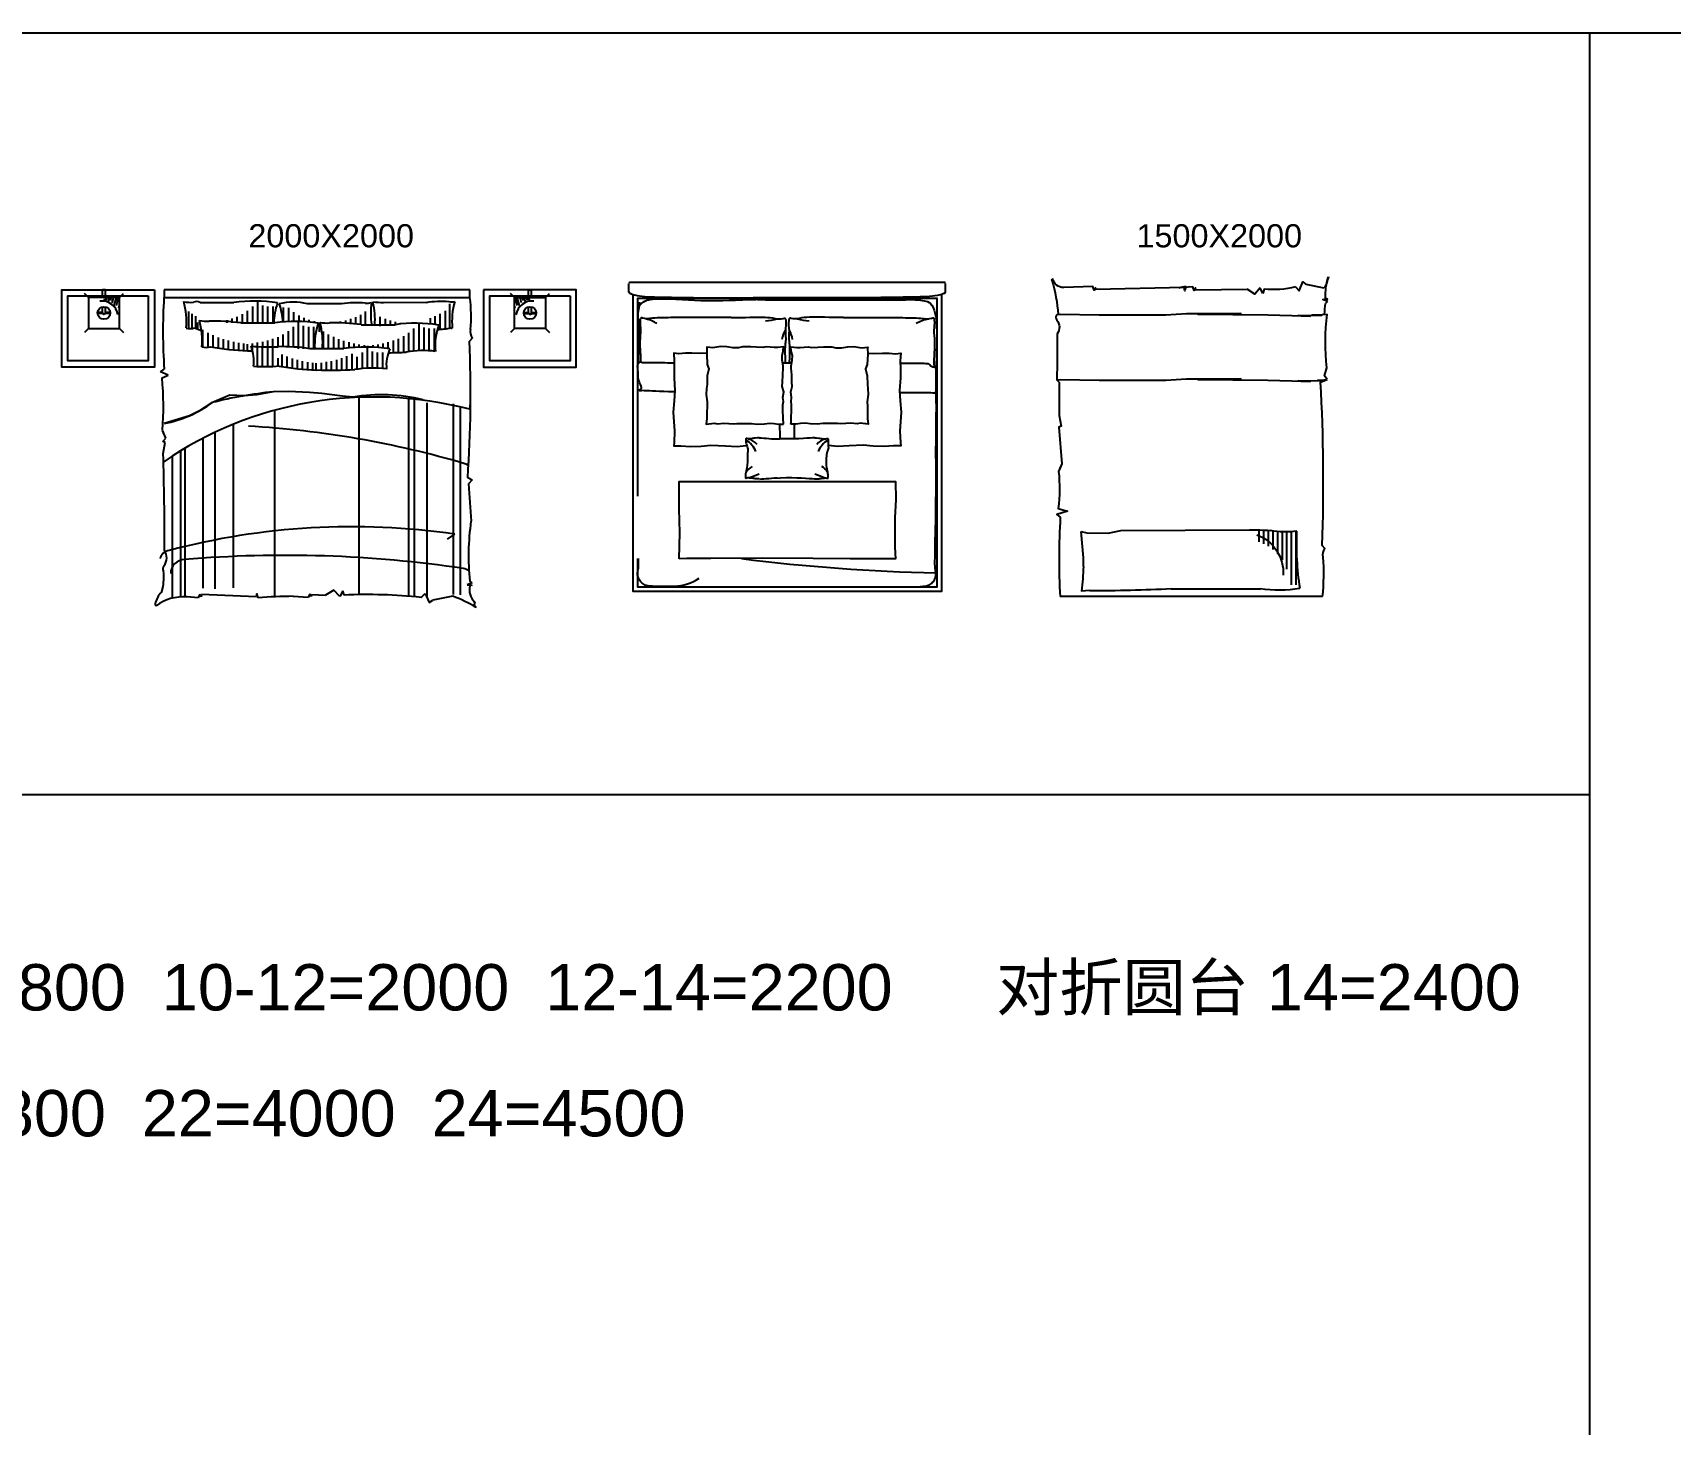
# Model space of a CAD drawing. Header units: millimetres. Extents: x 14385 to 129787, y 107826 to 186798.
# Drawn here: x 70293 to 80893, y 175752 to 184762 of the extents above; entities that cross this region are included whole.
import ezdxf

# ---------------------------------------------------------------- set-up
doc = ezdxf.new("R2010")
doc.units = ezdxf.units.MM
doc.header["$LTSCALE"] = 1000
doc.set_wipeout_variables(frame=1)
doc.linetypes.add('CENTER2', pattern=[28.575, 19.05, -3.175, 3.175, -3.175])
doc.layers.add('FF-FURN', color=51, linetype='Continuous')
doc.layers.add('TEXT', color=50, linetype='Continuous')
doc.styles.add('ar', font='arial.ttf')

# ---------------------------------------------------------------- blocks, each defined once
blk = doc.blocks.new('A$C062615E4')
for p, q in [((-1388, -50, 0), (-1388, 0, 0)), ((-1369, 0, 0), (-1388, 0, 0)), ((-1369, -50, 0), (-1369, 0, 0)), ((990, 0), (-990, 0)), ((-990, 0), (-990, -50)), ((990, -50), (990, 0)), ((1369, -50, 0), (1369, 0, 0)), ((1369, 0, 0), (1388, 0, 0)), ((1388, -50, 0), (1388, 0, 0)), ((-990, -50), (990, -50)), ((-1388, -150, 0), (-1388, -110, 0)), ((-1369, -150, 0), (-1369, -110, 0)), ((1369, -150, 0), (1369, -110, 0)), ((1388, -150, 0), (1388, -110, 0)), ((1006, -312), (987, -332)), ((-1013, -531), (-988, -514)), ((-963, -553), (-1013, -531)), ((-1002, -571), (-963, -553)), ((-978, -961), (-1000, -910)), ((-998, -983), (-978, -961)), ((-982, -989), (-998, -983)), ((-995, -1059), (-982, -989)), ((976, -1216), (1004, -1230)), ((1004, -1230), (982, -1256)), ((982, -1256), (998, -1499)), ((1005, -1897), (972, -1910)), ((1005, -1897), (990, -1886)), ((-768, -1995), (-841, -1989)), ((-759, -1970), (-768, -1995)), ((-750, -1987), (-759, -1970)), ((-747, -1974), (-750, -1987)), ((-394, -1988), (-747, -1974)), ((-390, -1966), (-394, -1988)), ((-381, -1995), (-390, -1966)), ((-56, -1993), (-154, -1985)), ((-47, -1969), (-56, -1993)), ((-38, -1985), (-47, -1969)), ((-35, -1973), (-38, -1985)), ((-35, -1973), (55, -1977)), ((110, -1945), (55, -1977)), ((148, -1986), (110, -1945)), ((167, -1949), (148, -1986)), ((176, -1977), (167, -1949)), ((674, -1992), (700, -1967)), ((700, -1967), (726, -2025)), ((726, -2025), (751, -2009)), ((879, -1984), (751, -2009)), ((972, -1910), (1005, -1913)), ((1005, -1913), (990, -1917)), ((1005, -1913), (1005, -1913)), ((1021, -2021), (1017, -2042)), ((1017, -2042), (1031, -2057))]:
    blk.add_line(p, q)
at = {"color": 8, "linetype": 'CENTER2'}
for p, q in [((-1479, -50, 0), (-1505, -24, 0)), ((-1279, -50, 0), (-1252, -24, 0)), ((1279, -50, 0), (1252, -24, 0)), ((1479, -50, 0), (1505, -24, 0)), ((-1388, -146, 0), (-1419, -146, 0)), ((-1387, -154, 0), (-1419, -154, 0)), ((-1338, -154, 0), (-1370, -154, 0)), ((-1338, -146, 0), (-1369, -146, 0)), ((1338, -146, 0), (1369, -146, 0)), ((1338, -154, 0), (1370, -154, 0)), ((1387, -154, 0), (1419, -154, 0)), ((1388, -146, 0), (1419, -146, 0)), ((-1479, -250, 0), (-1505, -276, 0)), ((-1279, -250, 0), (-1252, -276, 0)), ((1279, -250, 0), (1252, -276, 0)), ((1479, -250, 0), (1505, -276, 0))]:
    blk.add_line(p, q, dxfattribs=at)
at = {"color": 59, "linetype": 'Continuous'}
for p, q in [((-1378, -73, 0), (-1373, -57, 0)), ((-1367, -63, 0), (-1364, -50, 0)), ((-1362, -68, 0), (-1357, -50, 0)), ((-1350, -78, 0), (-1342, -50, 0)), ((-1337, -70, 0), (-1331, -50, 0)), ((-1325, -85, 0), (-1315, -50, 0)), ((-1312, -101, 0), (-1297, -50, 0)), ((-1298, -102, 0), (-1284, -50, 0)), ((-1283, -119, 0), (-1279, -104, 0)), ((-383, -214), (-383, -70)), ((-350, -214), (-350, -101)), ((861, -249), (861, -90)), ((1283, -119, 0), (1279, -104, 0)), ((1298, -102, 0), (1284, -50, 0)), ((1312, -101, 0), (1297, -50, 0)), ((1325, -85, 0), (1315, -50, 0)), ((1337, -70, 0), (1331, -50, 0)), ((1350, -78, 0), (1342, -50, 0)), ((1362, -68, 0), (1357, -50, 0)), ((1367, -63, 0), (1364, -50, 0)), ((1378, -73, 0), (1373, -57, 0)), ((-830, -245), (-830, -140)), ((-807, -247), (-807, -156)), ((-784, -251), (-784, -171)), ((-770, -257), (-770, -211)), ((-582, -214), (-582, -196)), ((-549, -214), (-549, -186)), ((-516, -214), (-516, -174)), ((-482, -214), (-482, -158)), ((-449, -214), (-449, -137)), ((-416, -214), (-416, -108)), ((-317, -214), (-317, -108)), ((-284, -214), (-284, -108)), ((-216, -208), (-216, -114)), ((-182, -206), (-182, -116)), ((-149, -205), (-149, -144)), ((-119, -383), (-119, -202)), ((-116, -205), (-116, -166)), ((-83, -206), (-83, -182)), ((-50, -209), (-50, -194)), ((-16, -213), (-16, -204)), ((152, -219), (152, -206)), ((186, -219), (186, -198)), ((219, -219), (219, -189)), ((252, -221), (252, -177)), ((285, -227), (285, -163)), ((315, -228), (315, -141)), ((410, -235), (410, -176)), ((443, -229), (443, -189)), ((476, -224), (476, -199)), ((509, -221), (509, -207)), ((734, -221), (734, -184)), ((765, -224), (765, -171)), ((798, -255), (798, -155)), ((832, -253), (832, -137)), ((-738, -365), (-738, -260)), ((-704, -370), (-704, -278)), ((-671, -374), (-671, -294)), ((-638, -378), (-638, -308)), ((-285, -369), (-285, -318)), ((-251, -369), (-251, -306)), ((-218, -367), (-218, -290)), ((-185, -365), (-185, -268)), ((-152, -363), (-152, -240)), ((-86, -383), (-86, -233)), ((-53, -384), (-53, -240)), ((-20, -381), (-20, -240)), ((42, -376), (42, -271)), ((75, -381), (75, -290)), ((109, -385), (109, -305)), ((528, -405), (528, -317)), ((542, -219), (542, -213)), ((562, -404), (562, -301)), ((595, -401), (595, -279)), ((628, -396), (628, -251)), ((661, -394), (661, -213)), ((694, -394), (694, -244)), ((727, -395), (727, -251)), ((760, -398), (760, -251)), ((-605, -381), (-605, -319)), ((-572, -384), (-572, -329)), ((-539, -387), (-539, -337)), ((-506, -389), (-506, -343)), ((-473, -391), (-473, -348)), ((-450, -395), (-450, -351)), ((-417, -395), (-417, -347)), ((-385, -497), (-385, -368)), ((-384, -368), (-384, -342)), ((-352, -498), (-352, -369)), ((-351, -369), (-351, -336)), ((-319, -498), (-319, -369)), ((-318, -369), (-318, -328)), ((-285, -497), (-285, -369)), ((-226, -498), (-226, -419)), ((-47, -381), (173, -381)), ((142, -385), (142, -319)), ((175, -380), (175, -330)), ((208, -376), (208, -340)), ((227, -518), (227, -414)), ((241, -374), (241, -348)), ((274, -372), (274, -354)), ((294, -510), (294, -406)), ((307, -371), (307, -359)), ((327, -508), (327, -368)), ((330, -371), (330, -362)), ((360, -507), (360, -399)), ((363, -372), (363, -358)), ((393, -509), (393, -406)), ((396, -374), (396, -354)), ((427, -512), (427, -406)), ((429, -377), (429, -347)), ((462, -381), (462, -339)), ((495, -406), (495, -329)), ((-252, -494), (-252, -443)), ((-193, -502), (-193, -432)), ((-159, -506), (-159, -444)), ((-126, -509), (-126, -454)), ((-93, -511), (-93, -462)), ((-60, -514), (-60, -468)), ((-27, -516), (-27, -473)), ((-5, -519), (-5, -475)), ((29, -520), (29, -472)), ((62, -521), (62, -467)), ((95, -521), (95, -461)), ((128, -521), (128, -453)), ((161, -520), (161, -443)), ((194, -519), (194, -430)), ((260, -514), (260, -435)), ((-565, -683), (-680, -731)), ((-471, -687), (-565, -683)), ((-392, -680), (-471, -687)), ((-283, -661), (-392, -680)), ((274, -1975), (274, -695)), ((595, -1986), (595, -708)), ((632, -1987), (632, -714)), ((714, -1991), (714, -731)), ((884, -1974), (884, -739)), ((-273, -1987), (-273, -779)), ((929, -1976), (929, -753)), ((-659, -1937), (-659, -921)), ((-540, -1930), (-540, -869)), ((-881, -1991), (-881, -1041)), ((-853, -1989), (-853, -1024)), ((-737, -1933), (-737, -960)), ((-936, -1995), (-936, -1076)), ((844, -1615), (892, -1582))]:
    blk.add_line(p, q, dxfattribs=at)
at = {"color": 55, "linetype": 'Continuous'}
for p, q in [((-757, -83), (-537, -83)), ((159, -90), (-61, -90)), ((707, -83), (431, -85)), ((-493, -214), (-273, -214)), ((17, -272), (17, -212)), ((287, -226), (507, -226))]:
    blk.add_line(p, q, dxfattribs=at)
at = {"ltscale": 0.1}
for p, q in [((-680, -731), (-761, -784)), ((-184, -659), (-283, -661)), ((-49, -664), (-184, -659)), ((31, -671), (-49, -664)), ((165, -689), (31, -671)), ((232, -695), (165, -689)), ((-825, -815), (-988, -865)), ((-761, -784), (-825, -815)), ((990, -744), (989, -773)), ((-988, -938), (-996, -918))]:
    blk.add_line(p, q, dxfattribs=at)
blk.add_lwpolyline([(-1052, 0), (-1052, -500), (-1652, -500), (-1652, 0)], close=True)
at = {"elevation": 0}
for points in [[(1079, 0), (1079, -500), (1679, -500), (1679, 0)], [(-1479, -50), (-1479, -250), (-1279, -250), (-1279, -50)], [(1479, -50), (1479, -250), (1279, -250), (1279, -50)]]:
    blk.add_lwpolyline(points, close=True, dxfattribs=at)
at = {"color": 8}
blk.add_lwpolyline([(-1092, -40), (-1092, -460), (-1612, -460), (-1612, -40)], close=True, dxfattribs=at)
at = {"color": 8, "elevation": 0}
blk.add_lwpolyline([(1639, -40), (1639, -460), (1119, -460), (1119, -40)], close=True, dxfattribs=at)
for centre in [(-1379, -150, 0), (1379, -150, 0)]:
    blk.add_circle(centre, 40.6)
at = {"color": 59, "linetype": 'Continuous'}
for centre, start, end in [((-1391, -177, 0), 7.8027, 97.4302), ((1391, -177, 0), 82.5698, 172.1973)]:
    blk.add_arc(centre, 104, start, end, dxfattribs=at)
for centre in [(-1379, -150, 0), (1379, -150, 0)]:
    blk.add_arc(centre, 9.38, 180, 0)
for centre, major_axis, ratio, start_param, end_param in [((3298, -268), (-4295, 0), 0.909091, -0.055781, 0.063056), ((-144, -174), (1142, 0), 0.909091, -0.079413, 0.119453), ((1063, -274), (71.1, 0), 0.909091, 2.860543, 3.775408), ((-8131, -679), (-9126, 0), 0.909091, 3.076759, 3.18347), ((-3425, -754), (2431, 0), 0.909091, -0.070443, 0.082877), ((369, -2724), (2233, 0), 0.909091, 1.289417, 2.225978), ((9, -2976), (-2564, 0), 0.909091, -1.456647, -1.298903), ((-18285, -1553), (-17298, 0), 0.909091, 3.132986, 3.17301), ((923, -1209), (97.4, 0), 0.909091, 0.904445, 1.204329), ((2940, -1725), (-1959, 0), 0.909091, -0.127397, 0.090688), ((-1070, -1736), (-97.4, 0), 0.909091, 2.521082, 3.707251), ((-960, -1807), (37.2, 0), 0.909091, 2.521082, 3.580553), ((-1406, -1862), (-415, 0), 0.909091, 2.946058, 3.249438), ((923, -1896), (-104, 0), 0.909091, 4.080847, 4.467794), ((-874, -2065), (177, 0), 0.909091, 2.425957, 2.94082), ((-862, -2247), (285, 0), 0.909091, 1.495765, 2.251534), ((-1033, -1939), (-33.4, 0), 0.909091, 2.425957, 3.272276), ((-157, -4162), (-2395, 0), 0.909091, 4.711292, 4.806087), ((320, -4816), (3127, 0), 0.909091, 1.457432, 1.617013), ((437, -2910), (1111, 0), 0.909091, 1.006359, 1.161495), ((1118, -1942), (-131, 0), 0.909091, -0.204012, 0.733023), ((-1034, -2035), (-13.6, 0), 0.909091, -0.200773, 0.991017), ((4162, -1796), (-3151, 0), 0.909092, 0.088579, 0.088697)]:
    blk.add_ellipse(centre, major_axis=major_axis, ratio=ratio, start_param=start_param, end_param=end_param)
at = {"color": 55, "linetype": 'Continuous'}
for centre, major_axis, start_param, end_param in [((-820, 107), (207, 0), 4.507234, 4.809981), ((-1417, -204), (572, 0), -0.083364, 0.247674), ((-782, -126), (-54.5, 0), 4.230493, 5.046062), ((-404, -845), (-849, 0), 4.537033, 4.870398), ((212, -222), (-491, 0), -0.311999, -0.016517), ((-152, -408), (-361, 0), 4.458198, 4.970437), ((-711, -228), (-491, 0), 3.185169, 3.453591), ((257, -684), (660, 0), 1.487378, 1.720172), ((323, -7), (87.2, 0), 4.593773, 5.060504), ((933, -150), (-585, 0), -0.128509, 0.146602), ((359, -559), (526, 0), 1.433321, 1.563594), ((-148, -188), (524, 0), -0.083149, 0.227354), ((810, -630), (-610, 0), 4.640087, 4.882244), ((874, -8), (77.4, 0), 4.454633, 4.95007), ((1455, -205), (581, 0), 2.895758, 3.224343), ((-1315, -327), (572, 0), -0.083364, 0.247674), ((-718, -15), (207, 0), 4.507234, 4.809981), ((-672, -1274), (-1179, 0), 4.560463, 4.734634), ((-140, -977), (-849, 0), 4.537033, 4.870398), ((62, -27), (207, 0), 4.507234, 4.809981), ((-822, -167), (92.4, 0), 4.441263, 5.0382), ((-725, -136), (139, 0), 4.205099, 4.553977), ((108, -1285), (-1179, 0), 4.560463, 4.734634), ((640, -988), (-849, 0), 4.537033, 4.870398), ((1256, -365), (-491, 0), -0.311999, 0.07754), ((742, 322), (-638, 0), 1.629451, 1.770937), ((873, -245), (-5.03, 0), 0.339985, 2.259317), ((-720, -289), (92.4, 0), 4.441263, 5.0382), ((-359, 1242), (1803, 0), 4.527679, 4.66172), ((-449, -397), (-2.66, 0), 4.264729, 4.991867), ((-356, 2178), (-2832, 0), 1.538169, 1.54913), ((-308, 1100), (1616, 0), 4.639136, 4.747294), ((-740, -462), (-331, 0), 3.032226, 3.467595), ((-226, -1440), (1179, 0), 1.41887, 1.593041), ((315, -1245), (-962, 0), 4.547651, 4.860835), ((736, -487), (-287, 0), -0.409157, 0.10093), ((424, 2167), (-2832, 0), 1.584388, 1.625387), ((685, -877), (532, 0), 1.417537, 1.77268), ((-335, 278), (-853, 0), 1.481813, 1.677594), ((87, 1117), (1803, 0), 4.527679, 4.66172), ((90, 2054), (-2832, 0), 1.538169, 1.625387), ((361, -1088), (639, 0), 1.431027, 1.754887)]:
    blk.add_ellipse(centre, major_axis=major_axis, ratio=0.909091, start_param=start_param, end_param=end_param, dxfattribs=at)
at = {"color": 59, "linetype": 'Continuous'}
for centre, major_axis, start_param, end_param in [((-535, -338), (572, 0), -0.083364, 0.247674), ((476, -354), (491, 0), 2.829594, 3.202307), ((60, -300), (92.4, 0), -1.270433, -1.244985), ((421, 1231), (1803, 0), 4.527679, 4.529879), ((-4, -522), (-2.66, 0), 4.264729, 4.991867), ((-1131, -232), (-711, 0), 1.773555, 2.258604), ((-805, -6056), (-5702, 0), 4.398062, 4.649008), ((228, -5399), (-4251, 0), 4.555509, 4.994713), ((-943, -1755), (74.8, 0), 1.748277, 2.930502), ((-850, -1833), (-95.9, 0), -1.512221, 0.046803), ((-206, -8223), (-7154, 0), 4.550395, 4.803419)]:
    blk.add_ellipse(centre, major_axis=major_axis, ratio=0.909091, start_param=start_param, end_param=end_param, dxfattribs=at)
at = {"ltscale": 0.1}
blk.add_ellipse((421, -1601), major_axis=(1014, 0), ratio=0.909091, start_param=1.3055, end_param=1.758041, dxfattribs=at)
blk = doc.blocks.new('A$C79804BDA')
blk.add_wipeout([(-1009, -165), (-1013, -167), (-1015, -171), (-1015, -227), (-1008, -236), (-1001, -239), (-990, -242), (-990, -2165), (1010, -2165), (1010, -242), (1021, -239), (1028, -236), (1035, -227), (1035, -171), (1033, -167), (1029, -165)])
for p, q in [((-1015, -227, 0), (-1015, -171, 0)), ((1029, -165, 0), (-1009, -165, 0)), ((1035, -227, 0), (1035, -171, 0)), ((231, -265, 0), (-211, -265, 0))]:
    blk.add_line(p, q)
at = {"elevation": 0}
blk.add_lwpolyline([(-990, -242), (-990, -2165), (1010, -2165), (1010, -242)], dxfattribs=at)
at = {"color": 55, "elevation": 0}
for points in [[(980, -1950), (980, -270), (-960, -270), (-960, -1549)], [(-511, -622), (-551, -625), (-607, -624), (-649, -623), (-691, -628), (-725, -623), (-721, -672), (-723, -722), (-723, -782), (-717, -864), (-721, -931), (-728, -1004), (-719, -1129), (-723, -1201), (-725, -1223), (-678, -1223), (-617, -1228), (-547, -1225), (-484, -1218), (-390, -1224), (-315, -1228), (-256, -1221)], [(531, -622), (571, -625), (627, -624), (669, -623), (711, -628), (745, -623), (741, -672), (743, -722), (743, -782), (737, -864), (741, -931), (748, -1004), (739, -1129), (743, -1201), (745, -1223), (698, -1223), (637, -1228), (567, -1225), (504, -1218), (410, -1224), (335, -1228), (276, -1221)], [(-36, -1178), (-36, -1164), (-38, -1083)], [(56, -1178), (56, -1164), (58, -1083)], [(-960, -1953), (-960, -2135), (980, -2135), (980, -1950)]]:
    blk.add_lwpolyline(points, dxfattribs=at)
for points in [[(-14, -1083), (-15, -1073), (-16, -1052), (-16, -1034), (-18, -1003), (-18, -989), (-18, -958), (-15, -937), (-18, -911), (-13, -873), (-22, -839), (-20, -810), (-19, -763), (-16, -720), (-16, -704), (-22, -669), (-23, -639), (-16, -610), (-14, -583), (-52, -587), (-74, -586), (-126, -583), (-149, -587), (-189, -584), (-225, -582), (-279, -582), (-305, -588), (-342, -588), (-381, -583), (-420, -580), (-472, -588), (-511, -584), (-510, -590), (-511, -629), (-508, -696), (-497, -725), (-508, -769), (-509, -825), (-512, -852), (-514, -891), (-508, -938), (-509, -967), (-510, -1010), (-510, -1046), (-514, -1083), (-498, -1081), (-479, -1078), (-463, -1076), (-442, -1081), (-401, -1077), (-336, -1081), (-316, -1079), (-265, -1079), (-221, -1079), (-184, -1083), (-138, -1080), (-105, -1076), (-75, -1078), (-47, -1083), (-29, -1083)], [(34, -1083), (35, -1073), (36, -1052), (36, -1034), (38, -1003), (38, -989), (38, -958), (35, -937), (38, -911), (33, -873), (42, -839), (40, -810), (39, -763), (36, -720), (36, -704), (42, -669), (43, -639), (36, -610), (34, -583), (72, -587), (94, -586), (146, -583), (169, -587), (209, -584), (245, -582), (299, -582), (325, -588), (362, -588), (401, -583), (440, -580), (492, -588), (531, -584), (530, -590), (531, -629), (528, -696), (517, -725), (528, -769), (529, -825), (532, -852), (534, -891), (528, -938), (529, -967), (530, -1010), (530, -1046), (534, -1083), (518, -1081), (499, -1078), (483, -1076), (462, -1081), (421, -1077), (356, -1081), (336, -1079), (285, -1079), (241, -1079), (204, -1083), (158, -1080), (125, -1076), (95, -1078), (67, -1083), (49, -1083)], [(-690, -1954), (-690, -1954), (-686, -1787), (-690, -1630), (-689, -1477), (-690, -1454), (-520, -1453), (-392, -1453), (-90, -1454), (222, -1455), (526, -1455), (664, -1455), (710, -1454), (712, -1571), (707, -1690), (706, -1879), (710, -1954), (417, -1955), (178, -1952), (-150, -1950), (-484, -1953), (-641, -1952)]]:
    blk.add_lwpolyline(points, close=True, dxfattribs=at)
for centre, radius, start, end in [((-1008, -172, 0), 7.08, 95.5507, 169.9236), ((1028, -172, 0), 7.08, 10.0764, 84.4493), ((-1003, -225, 0), 11.7, 187.2332, 248.371), ((1023, -225, 0), 11.7, 291.629, 352.7668)]:
    blk.add_arc(centre, radius, start, end)
at = {"color": 59}
for centre, radius, start, end in [((-942, -588, 0), 190, 55.3816, 78.0772), ((-146, -85, 0), 329, 272.6081, 286.1398), ((166, -85, 0), 329, 253.8602, 267.3919), ((967, -638, 0), 240, 100.4757, 120.6812), ((152, -563, 0), 179, 149.4716, 170.8791), ((-132, -563, 0), 179, 9.1209, 30.5284), ((-348, -1329), 170, 23.7423, 57.9813), ((-259, -1270, 0), 92, 37.2578, 78.0772), ((275, -1270, 0), 92, 101.9228, 142.7422), ((365, -1329), 170, 122.0187, 156.2577), ((-153, -1462), 124, 121.6276, 147.9759), ((163, -1469), 133, 35.6041, 57.9155), ((-366, -1000, 0), 448, 286.4334, 295.6449), ((383, -1000, 0), 448, 244.3551, 253.5666), ((1229, 10079, 0), 12127, 262.8217, 268.7905), ((-723, -1846, 0), 285, 270.6741, 304.916)]:
    blk.add_arc(centre, radius, start, end, dxfattribs=at)
for points in [[(-1008, -236, 0), (-1005, -237, 0), (-990, -243, 0), (-954, -253, 0), (-902, -258, 0), (-758, -261, 0), (-549, -265, 0), (-358, -265, 0), (-211, -265, 0)], [(1028, -236, 0), (1025, -237, 0), (1010, -243, 0), (974, -253, 0), (922, -258, 0), (778, -261, 0), (569, -265, 0), (378, -265, 0), (231, -265, 0)]]:
    blk.add_open_spline(points, degree=3, knots=[7.730842, 7.730842, 7.730842, 7.730842, 17.545384, 55.911736, 118.836034, 173.044511, 306.528455, 746.881909, 746.881909, 746.881909, 746.881909])
for points, knots in [([(-946, -293, 0), (-952, -352, 0), (-960, -368, 0), (-951, -431, 0), (-952, -532, 0), (-954, -629, 0), (-955, -680, 0)], [0, 0, 0, 0, 39.426979, 55.194188, 207.154102, 372.099677, 372.099677, 372.099677, 372.099677]), ([(-946, -318, 0), (-940, -308, 0), (-919, -286, 0), (-862, -268, 0), (-642, -275, 0), (-517, -290, 0), (-123, -271, 0), (-27, -271, 0), (-6, -274, 0)], [2855.49474, 2855.49474, 2855.49474, 2855.49474, 2876.568549, 2907.371516, 2963.211344, 3167.44194, 3303.147776, 3343.049002, 3343.049002, 3343.049002, 3343.049002]), ([(-185, -274, 0), (-175, -276, 0), (-148, -278, 0), (685, -278, 0), (718, -277, 0), (741, -277, 0), (751, -277, 0), (764, -279, 0), (771, -279, 0), (778, -275, 0), (855, -277, 0), (905, -284, 0), (947, -292, 0), (973, -389, 0), (975, -402, 0), (976, -414, 0), (976, -421, 0), (976, -426, 0), (976, -430, 0), (976, -436, 0), (977, -461, 0), (978, -506, 0), (978, -563, 0), (977, -605, 0), (976, -628, 0), (976, -638, 0), (976, -644, 0), (976, -652, 0), (975, -671, 0), (975, -697, 0), (974, -722, 0), (974, -734, 0), (973, -737, 0)], [3343.049002, 3343.049002, 3343.049002, 3343.049002, 3500.427924, 3759.03873, 3971.315303, 3988.850591, 4092.594872, 4116.533031, 4187.046678, 4212.761877, 4223.034511, 4305.272416, 4509.403225, 4532.014843, 4646.562897, 4703.996863, 4725.689407, 4743.16486, 4778.537902, 4794.812287, 4825.133955, 5165.055814, 5465.097695, 5696.549352, 5793.910928, 5813.127743, 5845.037332, 5875.840299, 5931.680127, 6135.910723, 6271.616559, 6311.517785, 6311.517785, 6311.517785, 6311.517785]), ([(-723, -2133, 0), (-725, -2133, 0), (-758, -2134, 0), (-864, -2136, 0), (-916, -2124, 0), (-949, -2095, 0), (-964, -2054, 0), (-951, -2014, 0), (-952, -1976, 0), (-953, -1953, 0)], [1674.00753, 1674.00753, 1674.00753, 1674.00753, 1678.094114, 1735.52808, 1757.220624, 1774.696077, 1810.069118, 1826.343504, 1851.586021, 1851.586021, 1851.586021, 1851.586021])]:
    blk.add_open_spline(points, degree=3, knots=knots, dxfattribs=at)
at = {"color": 55}
for points, knots in [([(-354, -393, 0), (-527, -392, 0), (-585, -390, 0), (-870, -395, 0), (-910, -403, 0), (-939, -391, 0), (-946, -431, 0), (-935, -474, 0), (-951, -567, 0), (-936, -640, 0), (-940, -680, 0)], [0, 0, 0, 0, 240.247936, 310.912, 368.307372, 379.146925, 395.345669, 467.70265, 544.54793, 690.186869, 690.186869, 690.186869, 690.186869]), ([(-354, -393, 0), (-261, -393, 0), (-169, -385, 0), (-72, -396, 0), (-31, -405, 0), (-3, -393, 0), (5, -432, 0), (-6, -475, 0), (4, -534, 0), (-7, -577, 0), (-3, -686, 0)], [0, 0, 0, 0, 189.239983, 259.904048, 317.29942, 328.138973, 344.337717, 416.694698, 493.539978, 532.025808, 532.025808, 532.025808, 532.025808]), ([(374, -393, 0), (281, -393, 0), (189, -385, 0), (92, -396, 0), (51, -405, 0), (23, -393, 0), (15, -432, 0), (26, -475, 0), (16, -534, 0), (27, -577, 0), (23, -686, 0)], [0, 0, 0, 0, 189.239983, 259.904048, 317.29942, 328.138973, 344.337717, 416.694698, 493.539978, 532.025808, 532.025808, 532.025808, 532.025808]), ([(374, -393, 0), (547, -392, 0), (605, -390, 0), (880, -395, 0), (930, -403, 0), (959, -391, 0), (966, -431, 0), (955, -474, 0), (971, -567, 0), (956, -640, 0), (960, -714, 0)], [0, 0, 0, 0, 240.247936, 310.912, 368.307372, 379.146925, 395.345669, 467.70265, 544.54793, 690.186869, 690.186869, 690.186869, 690.186869]), ([(-949, -866, 0), (-955, -863, 0), (-921, -853, 0), (-961, -797, 0), (-951, -751, 0), (-964, -692, 0), (-945, -682, 0), (-940, -680, 0)], [0, 0, 0, 0, 19.069381, 66.22042, 151.812071, 203.019149, 220.202961, 220.202961, 220.202961, 220.202961]), ([(-940, -680, 0), (-935, -681, 0), (-923, -685, 0), (-898, -682, 0), (-848, -683, 0), (-749, -685, 0), (-723, -686, 0)], [1540.088281, 1540.088281, 1540.088281, 1540.088281, 1552.660747, 1574.533804, 1625.708969, 1713.264724, 1713.264724, 1713.264724, 1713.264724]), ([(744, -687, 0), (768, -687, 0), (775, -687, 0), (783, -687, 0), (789, -687, 0), (847, -688, 0), (866, -688, 0), (902, -689, 0), (928, -690, 0), (939, -706, 0), (952, -712, 0)], [5715.344142, 5715.344142, 5715.344142, 5715.344142, 5793.910928, 5813.127743, 5845.037332, 5875.840299, 5931.680127, 6135.910723, 6271.616559, 6311.517785, 6311.517785, 6311.517785, 6311.517785]), ([(952, -712, 0), (955, -711, 0), (962, -712, 0), (972, -719, 0), (976, -732, 0), (974, -744, 0), (972, -770, 0), (980, -838, 0), (970, -884, 0), (967, -882, 0), (963, -882, 0)], [1867.314378, 1867.314378, 1867.314378, 1867.314378, 1875.297363, 1889.042081, 1902.705447, 1924.505024, 1926.262109, 1975.50827, 2087.636605, 2100.429545, 2100.429545, 2100.429545, 2100.429545]), ([(967, -1950, 0), (976, -1416, 0), (969, -1275, 0), (978, -1002, 0), (973, -834, 0), (974, -720, 0)], [2023.041567, 2023.041567, 2023.041567, 2023.041567, 2196.587031, 2496.628911, 2588.615629, 2588.615629, 2588.615629, 2588.615629]), ([(-721, -874, 0), (-827, -871, 0), (-878, -868, 0), (-933, -865, 0), (-945, -867, 0), (-949, -867, 0)], [1132.53607, 1132.53607, 1132.53607, 1132.53607, 1279.353353, 1302.762073, 1315.701261, 1315.701261, 1315.701261, 1315.701261]), ([(963, -882, 0), (960, -882, 0), (935, -879, 0), (870, -879, 0), (741, -879, 0)], [212.64465, 212.64465, 212.64465, 212.64465, 221.296837, 269.098549, 269.098549, 269.098549, 269.098549]), ([(-171, -1171, 0), (-177, -1172, 0), (-169, -1170), (-224, -1176), (-243, -1180), (-257, -1174), (-261, -1193), (-255, -1214), (-244, -1238), (-246, -1250), (-246, -1265)], [0, 0, 0, 0, 240.247936, 310.912, 368.307372, 379.146925, 395.345669, 467.70265, 544.54793, 584.124627, 584.124627, 584.124627, 584.124627]), ([(-171, -1438, 0), (-175, -1436, 0), (-169, -1439), (-224, -1433), (-243, -1429), (-257, -1435), (-261, -1416), (-255, -1395), (-249, -1359), (-244, -1333), (-246, -1265)], [0, 0, 0, 0, 240.247936, 310.912, 368.307372, 379.146925, 395.345669, 467.70265, 544.54793, 587.992462, 587.992462, 587.992462, 587.992462]), ([(188, -1171, 0), (194, -1172, 0), (186, -1170), (240, -1176), (260, -1180), (273, -1174), (277, -1193), (272, -1214), (279, -1238), (271, -1250), (269, -1265)], [0, 0, 0, 0, 240.247936, 310.912, 368.307372, 379.146925, 395.345669, 467.70265, 544.54793, 584.124627, 584.124627, 584.124627, 584.124627]), ([(188, -1438, 0), (191, -1436, 0), (186, -1439), (240, -1433), (260, -1429), (273, -1435), (277, -1416), (272, -1395), (265, -1359), (262, -1333), (269, -1265)], [0, 0, 0, 0, 240.247936, 310.912, 368.307372, 379.146925, 395.345669, 467.70265, 544.54793, 587.992462, 587.992462, 587.992462, 587.992462]), ([(735, -2135, 0), (738, -2135, 0), (772, -2136, 0), (868, -2138, 0), (930, -2126, 0), (963, -2097, 0), (978, -2056, 0), (965, -2015, 0), (966, -1975, 0), (967, -1950, 0)], [1672.958556, 1672.958556, 1672.958556, 1672.958556, 1678.094114, 1735.52808, 1757.220624, 1774.696077, 1810.069118, 1826.343504, 1853.102121, 1853.102121, 1853.102121, 1853.102121])]:
    blk.add_open_spline(points, degree=3, knots=knots, dxfattribs=at)
for points in [[(-19, -686, 0), (-10, -686, 0), (-2, -686, 0), (7, -686, 0)], [(7, -686, 0), (17, -686, 0), (28, -686, 0), (39, -686, 0)], [(-171, -1171, 0), (-135, -1171, 0), (-87, -1182, 0), (-39, -1177, 0)], [(188, -1171, 0), (152, -1171, 0), (103, -1181, 0), (-39, -1177, 0)], [(-170, -1438, 0), (-135, -1438, 0), (-87, -1428, 0), (-35, -1432, 0)], [(187, -1438, 0), (152, -1438, 0), (70, -1427, 0), (-35, -1432, 0)]]:
    blk.add_open_spline(points, degree=3, dxfattribs=at)
blk = doc.blocks.new('1500x2000')
for p, q in [((-860, 1997), (-744, 2022)), ((855, 1388), (871, 1404)), ((-850, 0), (850, 0)), ((130, 51), (-447, 51))]:
    blk.add_line(p, q)
at = {"ltscale": 0.1}
for p, q in [((848, 838), (856, 818)), ((456, 428), (-376, 433)), ((539, 412), (456, 428)), ((677, 414), (539, 412)), ((713, 421), (677, 414)), ((699, 251), (713, 421)), ((699, 196), (699, 251)), ((656, 39), (713, 36))]:
    blk.add_line(p, q, dxfattribs=at)
for points in [[(-674, 2006), (-697, 1980), (-721, 2039), (-744, 2022)], [(-882, 1910), (-852, 1923), (-882, 1927), (-882, 1927), (-869, 1931)], [(-882, 1910), (-868, 1899)], [(-463, 1962), (-446, 1999)], [(-446, 1999), (-411, 1959), (-362, 1991)], [(-29, 1986), (-362, 1991)], [(-29, 1986), (-27, 1999), (-19, 1982), (-10, 2007), (79, 1999)]]:
    blk.add_lwpolyline(points)
for points in [[(-674, 2006, 0.088914), (-471, 1991), (-463, 1962)], [(79, 1999, 0.108762), (35, 2008), (43, 1980), (47, 2001), (618, 1988), (621, 2000), (629, 1984), (637, 2008), (826, 2002)], [(-879, 1406), (-861, 1429), (-878, 1482, 0.061007), (-879, 1829)], [(-863, 1828, 0.010078), (-868, 1899)], [(871, 1827, -0.362309), (871, 1791, 0.339239), (868, 1702, 0.011159), (871, 1404, 0.00727)], [(-850, 0, -0.038355), (-854, 256, 0.23279), (-864, 312), (-847, 332, -0.022324), (-837, 1389), (-863, 1399), (-879, 1406)], [(855, 1388, 0.001978), (855, 1173), (843, 1103), (857, 1097), (839, 861), (859, 810, 0.054428), (861, 571), (801, 553), (871, 531), (848, 514, -0.027404), (850, 0)]]:
    blk.add_lwpolyline(points, format="xyb")
for points in [[(871, 1827), (848, 1828), (597, 1825), (164, 1825), (32, 1834), (-320, 1834), (-42, 1828), (-496, 1825), (-650, 1820), (-770, 1817), (-692, 1820), (-844, 1823), (-779, 1823), (-879, 1829)], [(871, 1404), (848, 1405), (597, 1402), (164, 1402), (32, 1411), (-320, 1411), (-42, 1405), (-496, 1402), (-650, 1397), (-770, 1394), (-692, 1397), (-844, 1399), (-816, 1399), (-879, 1406)]]:
    blk.add_lwpolyline(points, dxfattribs=at)
at = {"color": 8}
for points in [[(-677, 424), (-677, 76)], [(-527, 426), (-527, 305)], [(-497, 430), (-497, 326)], [(-467, 431), (-467, 342)], [(-436, 432), (-436, 355)], [(-647, 421), (-647, 76)], [(-617, 419), (-617, 177)], [(-587, 420), (-587, 238)], [(-557, 422), (-557, 277)]]:
    blk.add_lwpolyline(points, dxfattribs=at)
for centre, radius, start, end in [((-640, 2120), 252, 191.375, 209.1697), ((-1293, 1946), 425, 358.0089, 17.0823), ((831, 2068), 65.9, 265.0132, 352.4318), ((1857, 1759), 997, 163.1146, 176.076), ((890, 2049), 12.4, 348.4966, 56.7811), ((-2737, 350), 2055, 351.6955, 2.0806), ((-609, 902), 483, 261.2189, 281.5671), ((-372, -2142), 2575, 90.0898, 93.1278), ((2436, 263), 1739, 182.2229, 187.5002), ((-568, 813), 772, 259.9528, 279.0533), ((589, 8562), 8524, 266.916, 270.4533)]:
    blk.add_arc(centre, radius, start, end)
blk.add_arc((-332, 154), 263, 110.2443, 183.3707, dxfattribs=at)

msp = doc.modelspace()

# ---------------------------------------------------------------- linework, layer by layer
at = {"color": 1}
for p, q in [((80368.9, 184762.2), (129786.9, 184762.2)), ((18573.3, 179830.7), (80368.9, 179830.7))]:
    msp.add_line(p, q, dxfattribs=at)
msp.add_lwpolyline([(129786.9, 184762.2), (129786.9, 107826.4), (18573.3, 107826.4), (18573.3, 184762.2), (80368.9, 184762.2), (80368.9, 107826.4)], dxfattribs=at)

# ---------------------------------------------------------------- block references
at = {"layer": 'FF-FURN', "xscale": -1}
msp.add_blockref('1500x2000', (77792.5, 181110.9), dxfattribs=at)
at = {"layer": 'FF-FURN'}
msp.add_blockref('A$C062615E4', (72132.5, 183097.7), dxfattribs=at)

# ---------------------------------------------------------------- texts
at = {"layer": 'TEXT', "linetype": 'Continuous', "style": 'ar'}
for s, height, p in [('2000X2000', 150, (71688.6, 183372.6)), ('1500X2000', 150, (77437.5, 183372.6)), ('4-6=1200  6-8=1600  8-10=1800  10-12=2000  12-14=2200  ', 300, (64849.4, 178431.4)), ('对折圆台 14=2400', 300, (76528.5, 178431.4)), ('16=3040  18=3500  20=3800  22=4000  24=4500', 300, (65371.5, 177616.2))]:
    msp.add_text(s, height=height, dxfattribs=at).set_placement(p)

# ---------------------------------------------------------------- next in the draw order: block references
at = {"layer": 'FF-FURN'}
msp.add_blockref('A$C79804BDA', (75166.8, 183310.4), dxfattribs=at)

doc.saveas('drawing.dxf')
